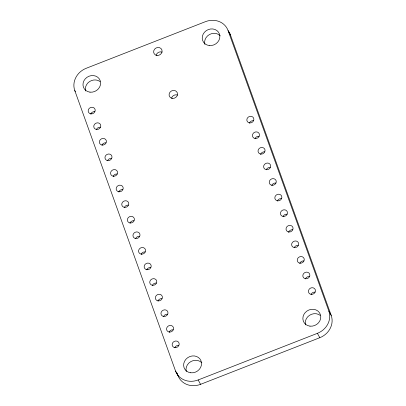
<?xml version="1.0" encoding="UTF-8"?>
<svg xmlns="http://www.w3.org/2000/svg" width="406" height="406" viewBox="0 0 406 406"><rect width="100%" height="100%" fill="white"/><g stroke="black" fill="none" stroke-linecap="round" stroke-linejoin="round"><path stroke-width="0.61" d="M175.549 371.028A18.321 16.524 -28.4 0 0 198.184 379.95L317.421 333.321A18.321 16.524 -28.4 0 0 328.86 311.077L228.081 30.587A18.321 16.524 -28.4 0 0 205.446 21.665L86.204 68.289A18.321 16.524 -28.4 0 0 74.77 90.533L175.549 371.028L177.919 375.413A18.321 16.524 -28.4 0 0 200.554 384.335L319.796 337.711A18.321 16.524 -28.4 0 0 331.23 315.467L230.451 34.972A18.321 16.524 -28.4 0 0 228.421 31.166M228.081 30.587L230.451 34.972M328.86 311.077L331.23 315.467M317.421 333.321L319.796 337.711M74.77 90.533L75.364 91.634M198.184 379.95L200.554 384.335M177.062 373.028L177.919 375.413M288.641 232.125A3.608 3.253 -28.4 0 1 292.64 229.776M283.043 216.545A3.608 3.253 -28.4 0 1 287.042 214.195M277.44 200.96A3.608 3.253 -28.4 0 1 281.444 198.61M271.842 185.38A3.608 3.253 -28.4 0 1 275.847 183.03M266.245 169.794A3.608 3.253 -28.4 0 1 270.244 167.445M260.647 154.214A3.608 3.253 -28.4 0 1 264.646 151.864M255.049 138.629A3.608 3.253 -28.4 0 1 259.048 136.279M249.446 123.048A3.608 3.253 -28.4 0 1 253.451 120.694M204.857 44.345A9.018 8.13 -28.4 0 1 209.425 34.546A9.018 8.13 -28.4 0 1 220.199 35.769M85.615 90.974A9.018 8.13 -28.4 0 1 89.614 81.52A9.018 8.13 -28.4 0 1 100.059 81.586M101.977 145.17A3.608 3.253 -28.4 0 1 105.976 142.821M96.374 129.585A3.608 3.253 -28.4 0 1 100.378 127.235M186.258 371.51A9.16 8.262 -28.4 0 1 190.901 361.553A9.16 8.262 -28.4 0 1 201.848 362.797M305.5 324.881A9.16 8.262 -28.4 0 1 309.565 315.274A9.16 8.262 -28.4 0 1 320.172 315.345M90.777 114.005A3.608 3.253 -28.4 0 1 94.781 111.655M156.097 55.373A4.329 3.903 -28.4 0 1 162.151 52.135M171.525 98.318A4.329 3.903 -28.4 0 1 177.579 95.08M107.575 160.756A3.608 3.253 -28.4 0 1 111.574 158.401M113.172 176.336A3.608 3.253 -28.4 0 1 117.177 173.986M118.77 191.921A3.608 3.253 -28.4 0 1 122.774 189.566M124.373 207.502A3.608 3.253 -28.4 0 1 128.372 205.152M129.971 223.087A3.608 3.253 -28.4 0 1 133.97 220.732M135.568 238.667A3.608 3.253 -28.4 0 1 139.568 236.317M141.166 254.252A3.608 3.253 -28.4 0 1 145.17 251.903M146.764 269.833A3.608 3.253 -28.4 0 1 150.768 267.483M152.367 285.418A3.608 3.253 -28.4 0 1 156.366 283.068M157.964 300.998A3.608 3.253 -28.4 0 1 161.964 298.649M163.562 316.584A3.608 3.253 -28.4 0 1 167.566 314.234M169.16 332.164A3.608 3.253 -28.4 0 1 173.164 329.814M174.763 347.749A3.608 3.253 -28.4 0 1 178.762 345.399M311.037 294.462A3.608 3.253 -28.4 0 1 315.036 292.107M305.439 278.876A3.608 3.253 -28.4 0 1 309.438 276.527M299.836 263.291A3.608 3.253 -28.4 0 1 303.84 260.941M294.238 247.711A3.608 3.253 -28.4 0 1 298.243 245.361M157 55.439A4.329 3.903 -28.4 0 0 161.892 49.887A4.329 3.903 -28.4 0 0 154.711 49.06A4.329 3.903 -28.4 0 0 157 55.439M172.433 98.384A4.329 3.903 -28.4 0 0 177.326 92.832A4.329 3.903 -28.4 0 0 170.144 92.005A4.329 3.903 -28.4 0 0 172.433 98.384M309.991 326.15A9.16 8.262 -28.4 0 0 320.339 314.406A9.16 8.262 -28.4 0 0 305.139 312.656A9.16 8.262 -28.4 0 0 309.991 326.15M190.749 372.779A9.16 8.262 -28.4 0 0 201.102 361.035A9.16 8.262 -28.4 0 0 185.902 359.285A9.16 8.262 -28.4 0 0 190.749 372.779M90.964 113.893A3.608 3.253 -28.4 0 0 95.04 109.27A3.608 3.253 -28.4 0 0 89.056 108.58A3.608 3.253 -28.4 0 0 90.964 113.893M96.562 129.473A3.608 3.253 -28.4 0 0 100.637 124.85A3.608 3.253 -28.4 0 0 94.654 124.16A3.608 3.253 -28.4 0 0 96.562 129.473M102.16 145.059A3.608 3.253 -28.4 0 0 106.235 140.435A3.608 3.253 -28.4 0 0 100.252 139.745A3.608 3.253 -28.4 0 0 102.16 145.059M107.757 160.639A3.608 3.253 -28.4 0 0 111.833 156.016A3.608 3.253 -28.4 0 0 105.849 155.325A3.608 3.253 -28.4 0 0 107.757 160.639M113.36 176.224A3.608 3.253 -28.4 0 0 117.435 171.601A3.608 3.253 -28.4 0 0 111.447 170.911A3.608 3.253 -28.4 0 0 113.36 176.224M118.958 191.805A3.608 3.253 -28.4 0 0 123.033 187.181A3.608 3.253 -28.4 0 0 117.05 186.491A3.608 3.253 -28.4 0 0 118.958 191.805M124.556 207.39A3.608 3.253 -28.4 0 0 128.631 202.767A3.608 3.253 -28.4 0 0 122.648 202.076A3.608 3.253 -28.4 0 0 124.556 207.39M130.153 222.97A3.608 3.253 -28.4 0 0 134.229 218.347A3.608 3.253 -28.4 0 0 128.245 217.657A3.608 3.253 -28.4 0 0 130.153 222.97M135.756 238.555A3.608 3.253 -28.4 0 0 139.831 233.932A3.608 3.253 -28.4 0 0 133.843 233.242A3.608 3.253 -28.4 0 0 135.756 238.555M141.354 254.136A3.608 3.253 -28.4 0 0 145.429 249.512A3.608 3.253 -28.4 0 0 139.446 248.827A3.608 3.253 -28.4 0 0 141.354 254.136M146.952 269.721A3.608 3.253 -28.4 0 0 151.027 265.098A3.608 3.253 -28.4 0 0 145.043 264.407A3.608 3.253 -28.4 0 0 146.952 269.721M152.549 285.306A3.608 3.253 -28.4 0 0 156.625 280.678A3.608 3.253 -28.4 0 0 150.641 279.993A3.608 3.253 -28.4 0 0 152.549 285.306M158.147 300.887A3.608 3.253 -28.4 0 0 162.222 296.263A3.608 3.253 -28.4 0 0 156.239 295.573A3.608 3.253 -28.4 0 0 158.147 300.887M163.75 316.472A3.608 3.253 -28.4 0 0 167.825 311.849A3.608 3.253 -28.4 0 0 161.842 311.158A3.608 3.253 -28.4 0 0 163.75 316.472M169.348 332.052A3.608 3.253 -28.4 0 0 173.423 327.429A3.608 3.253 -28.4 0 0 167.439 326.739A3.608 3.253 -28.4 0 0 169.348 332.052M174.945 347.637A3.608 3.253 -28.4 0 0 179.021 343.014A3.608 3.253 -28.4 0 0 173.037 342.324A3.608 3.253 -28.4 0 0 174.945 347.637M311.219 294.345A3.608 3.253 -28.4 0 0 315.295 289.722A3.608 3.253 -28.4 0 0 309.311 289.031A3.608 3.253 -28.4 0 0 311.219 294.345M305.622 278.765A3.608 3.253 -28.4 0 0 309.697 274.141A3.608 3.253 -28.4 0 0 303.713 273.451A3.608 3.253 -28.4 0 0 305.622 278.765M300.024 263.179A3.608 3.253 -28.4 0 0 304.099 258.556A3.608 3.253 -28.4 0 0 298.116 257.866A3.608 3.253 -28.4 0 0 300.024 263.179M294.426 247.599A3.608 3.253 -28.4 0 0 298.501 242.976A3.608 3.253 -28.4 0 0 292.518 242.286A3.608 3.253 -28.4 0 0 294.426 247.599M288.823 232.014A3.608 3.253 -28.4 0 0 292.899 227.39A3.608 3.253 -28.4 0 0 286.915 226.7A3.608 3.253 -28.4 0 0 288.823 232.014M283.226 216.434A3.608 3.253 -28.4 0 0 287.301 211.81A3.608 3.253 -28.4 0 0 281.317 211.12A3.608 3.253 -28.4 0 0 283.226 216.434M277.628 200.848A3.608 3.253 -28.4 0 0 281.703 196.225A3.608 3.253 -28.4 0 0 275.72 195.535A3.608 3.253 -28.4 0 0 277.628 200.848M272.03 185.268A3.608 3.253 -28.4 0 0 276.105 180.645A3.608 3.253 -28.4 0 0 270.122 179.954A3.608 3.253 -28.4 0 0 272.03 185.268M266.432 169.683A3.608 3.253 -28.4 0 0 270.508 165.059A3.608 3.253 -28.4 0 0 264.519 164.369A3.608 3.253 -28.4 0 0 266.432 169.683M260.83 154.097A3.608 3.253 -28.4 0 0 264.905 149.474A3.608 3.253 -28.4 0 0 258.921 148.789A3.608 3.253 -28.4 0 0 260.83 154.097M255.232 138.517A3.608 3.253 -28.4 0 0 259.307 133.894A3.608 3.253 -28.4 0 0 253.324 133.204A3.608 3.253 -28.4 0 0 255.232 138.517M249.634 122.932A3.608 3.253 -28.4 0 0 253.709 118.308A3.608 3.253 -28.4 0 0 247.726 117.618A3.608 3.253 -28.4 0 0 249.634 122.932M209.237 45.528A9.018 8.13 -28.4 0 0 219.428 33.967A9.018 8.13 -28.4 0 0 204.467 32.241A9.018 8.13 -28.4 0 0 209.237 45.528M90 92.157A9.018 8.13 -28.4 0 0 100.186 80.596A9.018 8.13 -28.4 0 0 85.224 78.871A9.018 8.13 -28.4 0 0 90 92.157"/></g></svg>
